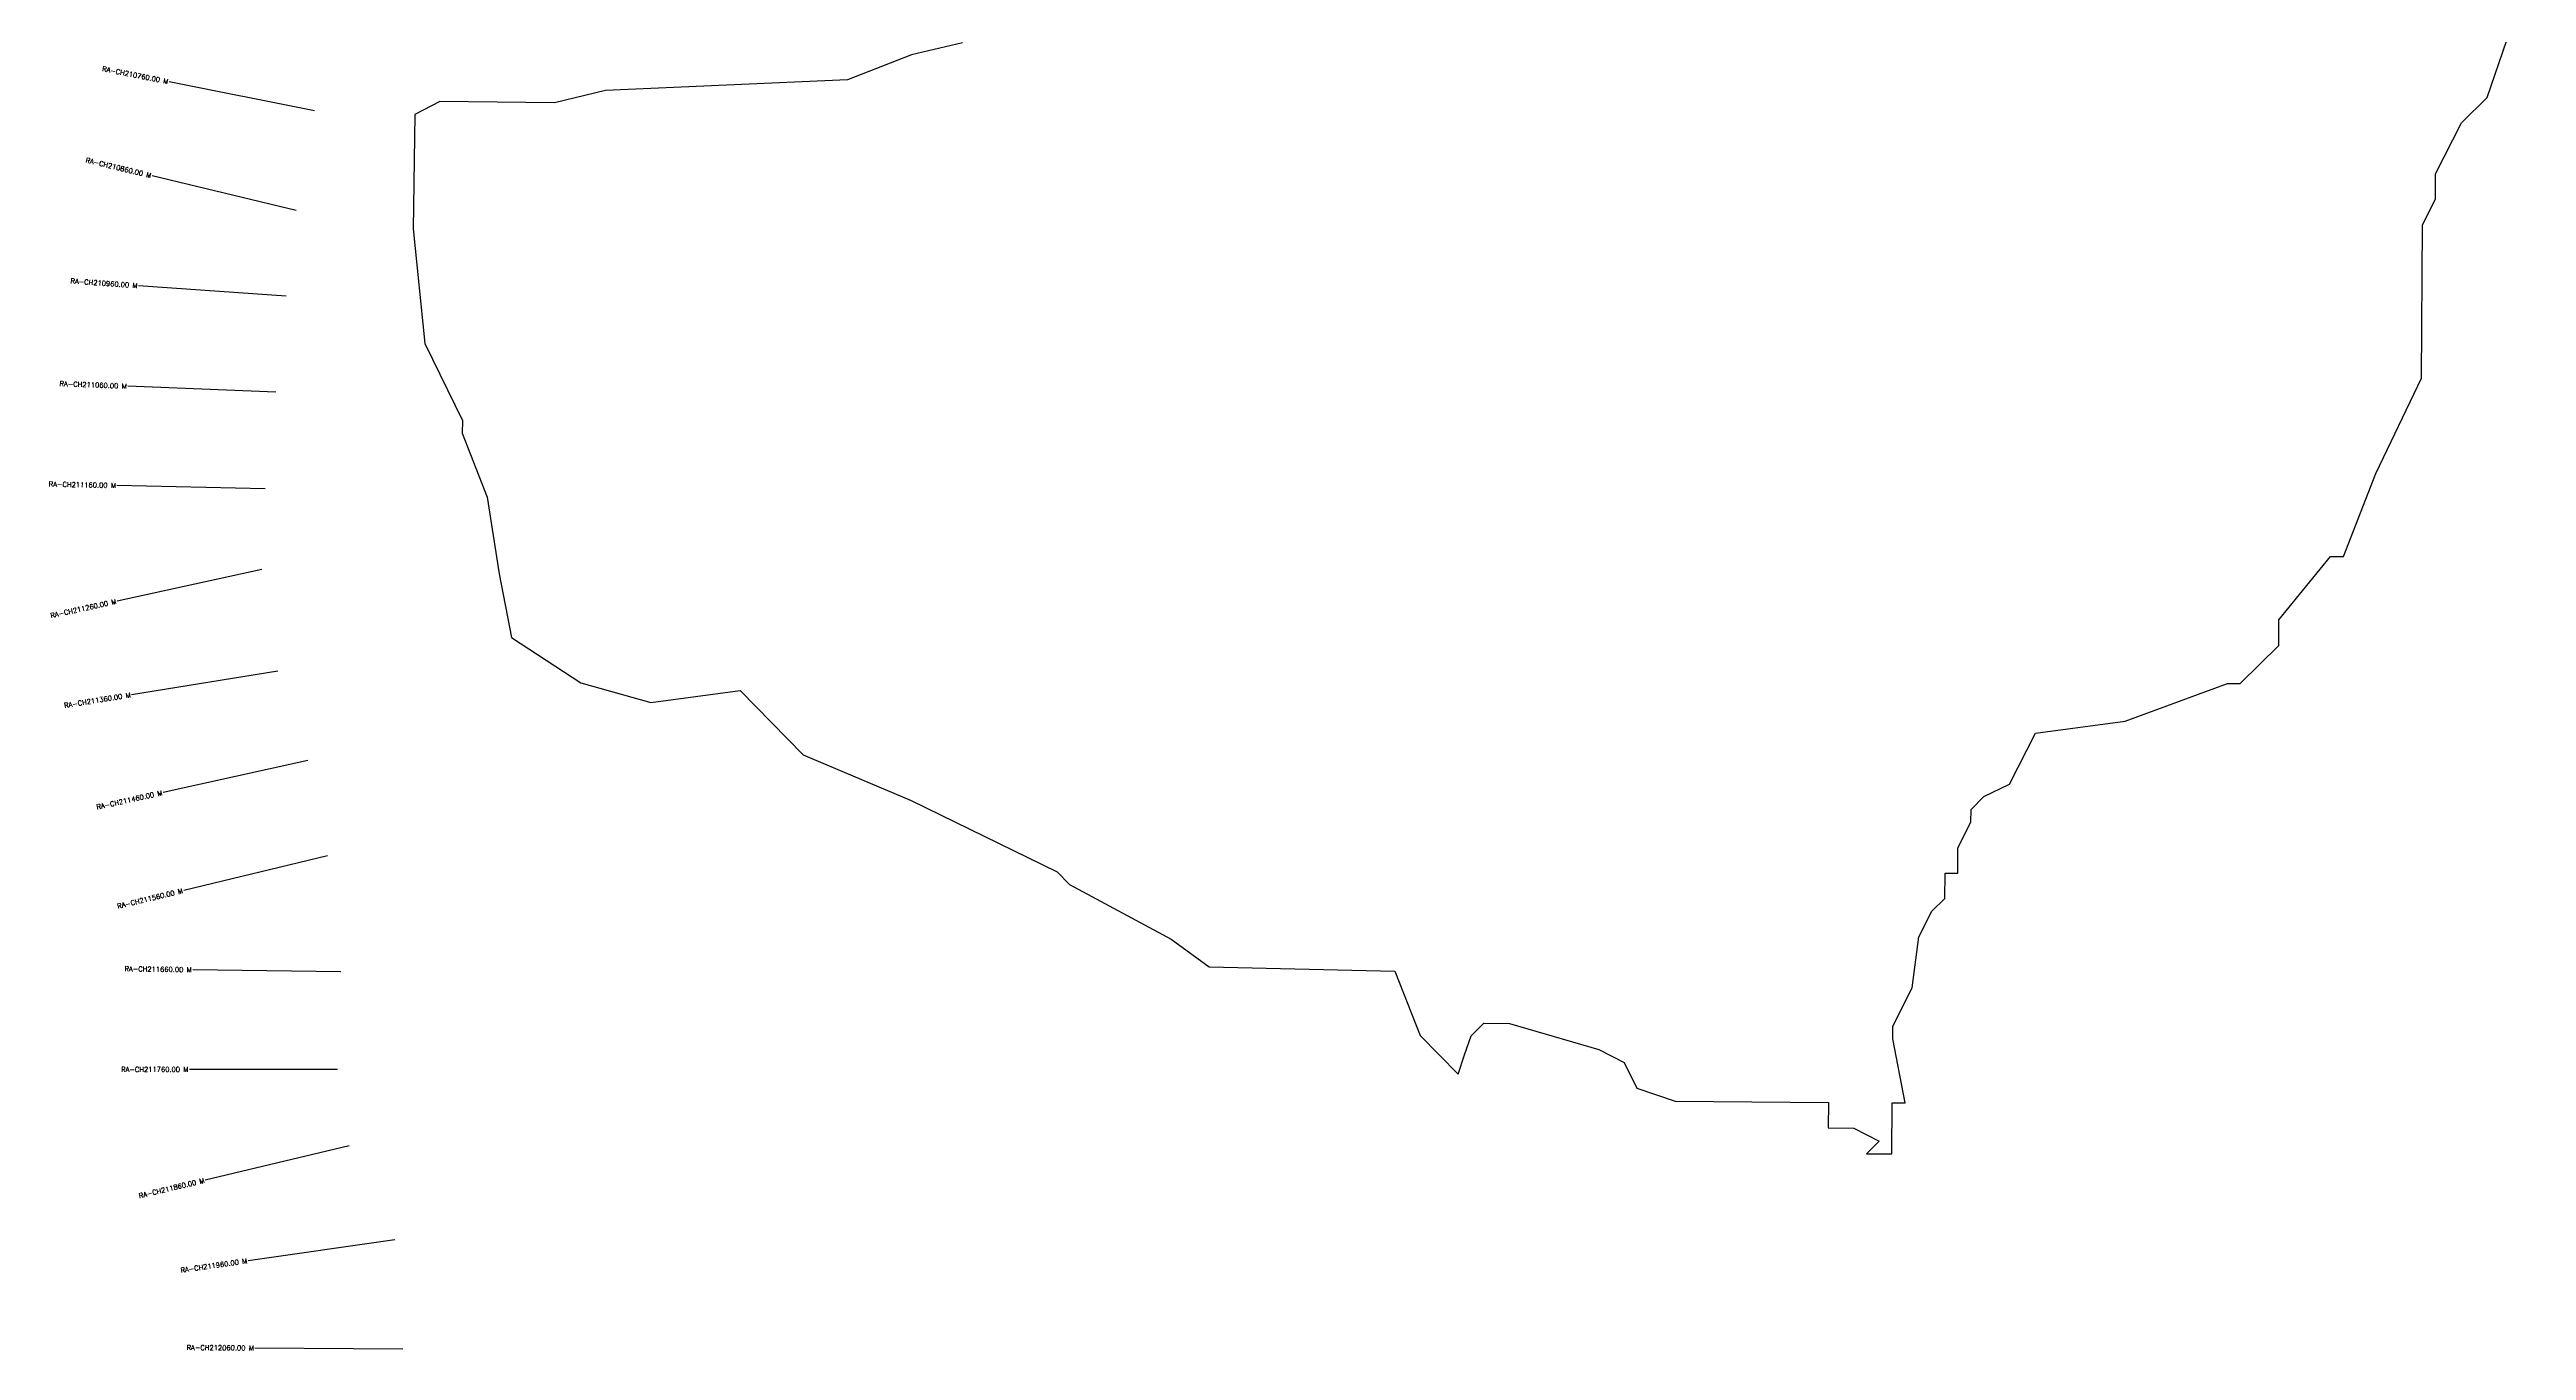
# Model space of a CAD drawing. Header units: metres. Extents: x 274532 to 277333, y 2072752 to 2075588.
# Drawn here: x 274532 to 277041, y 2072752 to 2074070 of the extents above; entities that cross this region are included whole.
import ezdxf
from ezdxf.enums import TextEntityAlignment as Align

# ---------------------------------------------------------------- set-up
doc = ezdxf.new("R2010")
doc.units = ezdxf.units.M
doc.header["$MEASUREMENT"] = 0
for name, color, linetype in [('CS', 134, 'Continuous'), ('CSMark', 6, 'Continuous'), ('VILLAGE BOUNDRY', 10, 'Continuous')]:
    doc.layers.add(name, color=color, linetype=linetype)
doc.styles.get("Standard").update_dxf_attribs({"font": 'simplex.shx'})

msp = doc.modelspace()

# ---------------------------------------------------------------- linework, layer by layer
at = {"layer": 'CS'}
for p, q in [((274800, 2074007.7), (274652.9, 2074036.9)), ((274781.4, 2073906.5), (274635.6, 2073941.7)), ((274771.4, 2073819.8), (274621.8, 2073830.4)), ((274760.7, 2073722.8), (274610.8, 2073728.7)), ((274749.9, 2073624.9), (274599.9, 2073628.1)), ((274746.7, 2073543), (274600.2, 2073511)), ((274762.8, 2073440.2), (274614.7, 2073416.2)), ((274793.2, 2073349.6), (274646.8, 2073317.2)), ((274813.3, 2073253.1), (274667.5, 2073218)), ((274826.7, 2073135.5), (274676.7, 2073137.7)), ((274823.3, 2073036.7), (274673.3, 2073036.7)), ((274835.3, 2072959.4), (274689.4, 2072924.6)), ((274881.3, 2072864.1), (274732.8, 2072843)), ((274889.6, 2072753.4), (274739.6, 2072754.6))]:
    msp.add_line(p, q, dxfattribs=at)
at = {"layer": 'VILLAGE BOUNDRY'}
msp.add_lwpolyline([(275456.6, 2074076.6), (275404.9, 2074064.2), (275340.1, 2074039), (275094.8, 2074028.3), (275043.1, 2074015.8), (274927, 2074016.9), (274901.7, 2074004), (274900, 2073888), (274911.8, 2073771.8), (274949.8, 2073694), (274949.7, 2073681.1), (274974.9, 2073616.4), (274987.1, 2073538.8), (274999.5, 2073474.2), (275070, 2073428.4), (275140.8, 2073408.4), (275231.3, 2073420.5), (275295.2, 2073355.3), (275404.5, 2073309.2), (275552.3, 2073236.9), (275565.1, 2073223.9), (275668, 2073168.8), (275706.4, 2073140.7), (275894.7, 2073136.1), (275920.1, 2073071.2), (275958.6, 2073032.1), (275965.2, 2073051.4), (275971.8, 2073070.8), (275984.9, 2073083.6), (276010.8, 2073083.4), (276101.2, 2073056.9), (276127, 2073043.8), (276139.7, 2073017.8), (276178.5, 2073004.6), (276333.8, 2073003.4), (276333.6, 2072977.5), (276359.5, 2072977.3), (276385.3, 2072964.2), (276372.3, 2072951.4), (276398.1, 2072951.2), (276398.5, 2073003), (276411.6, 2073003), (276399, 2073067.7), (276399.1, 2073080.6), (276418.8, 2073119.3), (276425.6, 2073171), (276438.8, 2073196.9), (276451.8, 2073209.7), (276452, 2073235.6), (276464.9, 2073235.6), (276465.1, 2073261.3), (276478.3, 2073287.2), (276478.4, 2073300.1), (276491.4, 2073313), (276517.4, 2073325.7), (276543.6, 2073377.3), (276634.4, 2073389.6), (276738.2, 2073427.6), (276751.1, 2073427.6), (276790.2, 2073466.1), (276790.2, 2073491.9), (276842.7, 2073556.3), (276855.6, 2073556.3), (276888.6, 2073640.1), (276934.6, 2073736.9), (276935.6, 2073892.2), (276948.9, 2073918), (276948.9, 2073943.9), (276975.3, 2073995.5), (277001.4, 2074021.2), (277041.1, 2074137.4)], dxfattribs=at)

# ---------------------------------------------------------------- texts
at = {"layer": 'CSMark'}
for s, rotation, p in [('RA-CH210760.00 M', 348.7701, (274651.9, 2074037.1)), ('RA-CH210860.00 M', 346.4481, (274634.6, 2073941.9)), ('RA-CH210960.00 M', 355.9334, (274620.8, 2073830.5)), ('RA-CH211060.00 M', 357.7766, (274609.8, 2073728.7)), ('RA-CH211160.00 M', 358.7902, (274598.9, 2073628.1)), ('RA-CH211260.00 M', 12.3068, (274599.2, 2073510.8)), ('RA-CH211360.00 M', 9.1754, (274613.7, 2073416.1)), ('RA-CH211460.00 M', 12.4904, (274645.8, 2073317)), ('RA-CH211560.00 M', 13.5464, (274666.5, 2073217.8)), ('RA-CH211660.00 M', 359.1836, (274675.7, 2073137.7)), ('RA-CH211860.00 M', 13.395, (274688.4, 2072924.4)), ('RA-CH211960.00 M', 8.0683, (274731.8, 2072842.9)), ('RA-CH212060.00 M', 359.5518, (274738.6, 2072754.6))]:
    msp.add_text(s, height=5, rotation=rotation, dxfattribs=at).set_placement(p, align=Align.MIDDLE_RIGHT)
msp.add_text('RA-CH211760.00 M', height=5, dxfattribs=at).set_placement((274672.3, 2073036.7), align=Align.MIDDLE_RIGHT)

doc.saveas('drawing.dxf')
